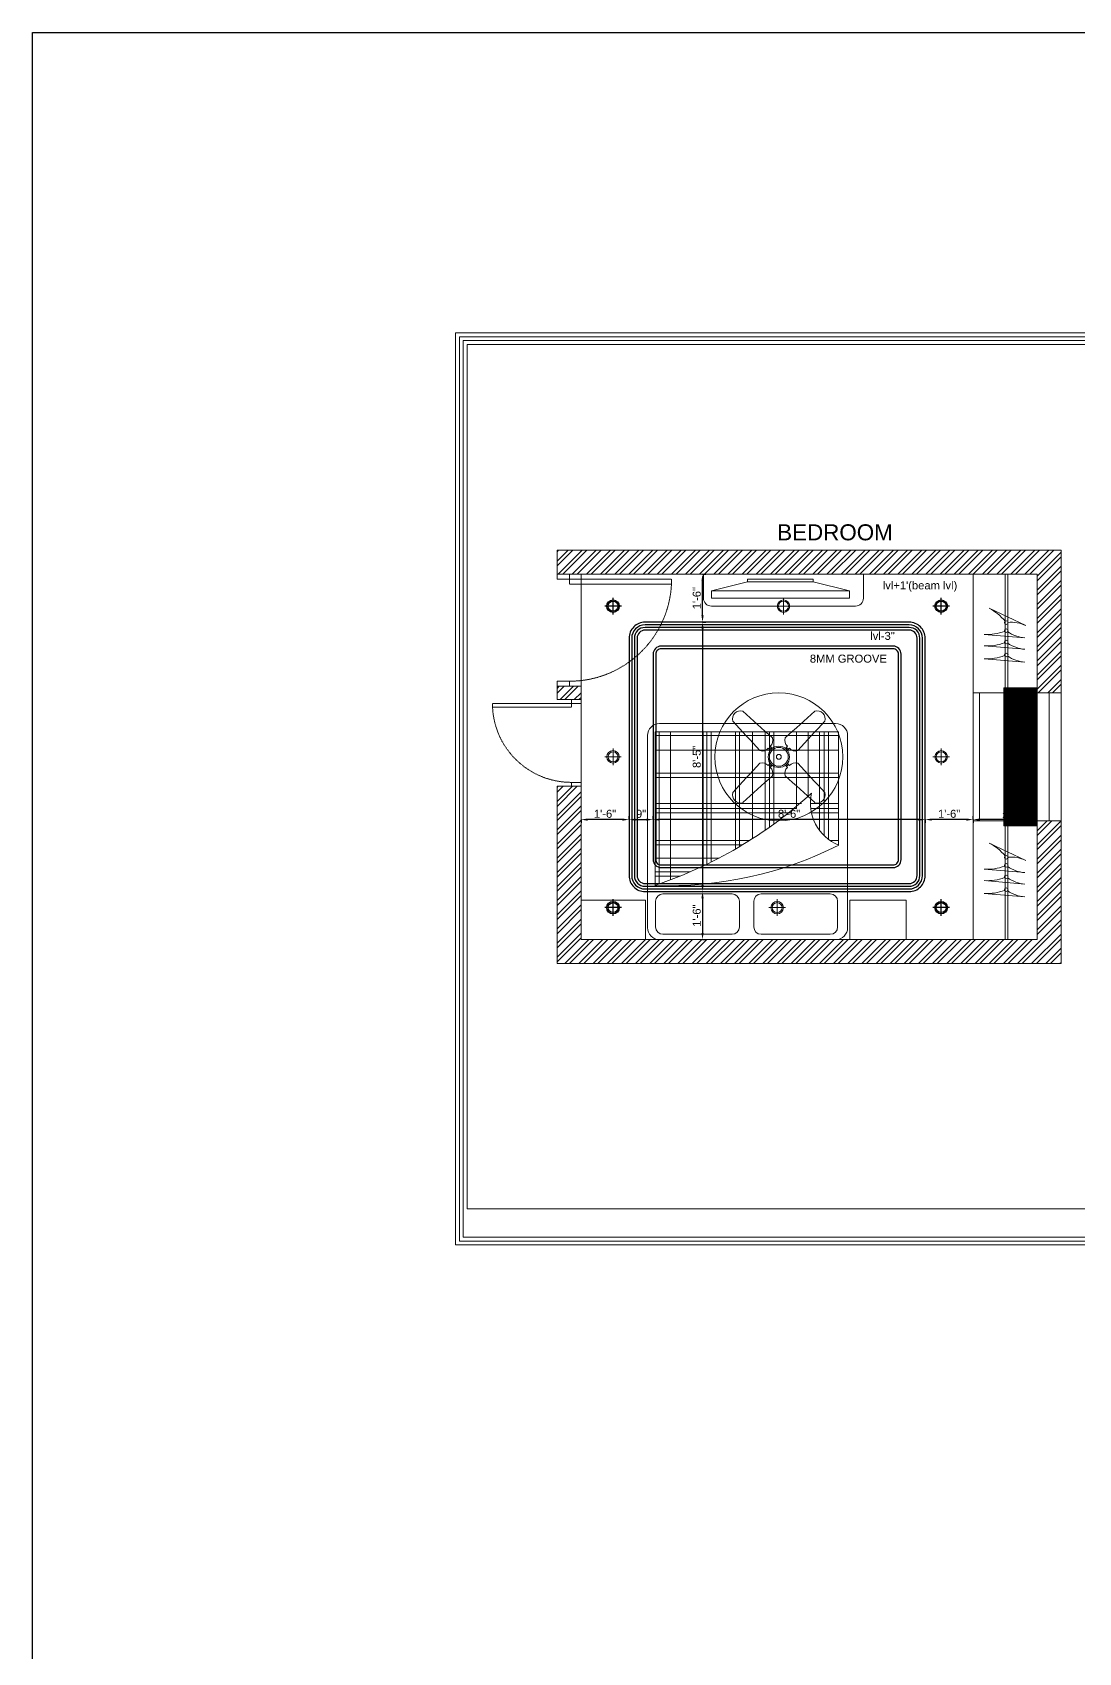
# Model space of a CAD drawing. Header units: inches. Extents: x 213 to 17763, y -4830 to 1802.
# Drawn here: x 10884 to 11276, y -3075 to -2468 of the extents above; entities that cross this region are included whole.
import ezdxf

# ---------------------------------------------------------------- set-up
doc = ezdxf.new("R2010")
doc.units = ezdxf.units.IN
doc.header["$MEASUREMENT"] = 0
for name, pattern in [('ACAD_ISO02W100', [15, 12, -3]), ('AUDIT_D_060311083008-3', [0]), ('DASHED2', [0.375, 0.25, -0.125]), ('HIDDEN', [0.375, 0.25, -0.125])]:
    doc.linetypes.add(name, pattern=pattern)
for name, color, linetype in [('A-Door-Frame', 1, 'Continuous'), ('A-Door-Swing', 8, 'HIDDEN'), ('Edges', 7, 'Continuous'), ('furni', 253, 'Continuous'), ('IEL-HATCH-002', 7, 'Continuous'), ('PDF2_0', 7, 'Continuous'), ('PDF3_Text', 1, 'Continuous')]:
    doc.layers.add(name, color=color, linetype=linetype)
doc.layers.add('Furniture', color=251, linetype='Continuous', lineweight=18)
doc.layers.add('ROD', color=7, linetype='Continuous', lineweight=9)
doc.layers.add('PDF2_MK. KITCHEN ESSENTAILS', color=7, linetype='Continuous', true_color=0x767676)
doc.styles.add('PDF Arial', font='arial.ttf')
doc.styles.get("Standard").update_dxf_attribs({"font": 'arial.ttf'})
doc.dimstyles.new('ISO-25', dxfattribs={"dimtxt": 4.5, "dimasz": 2.5, "dimexe": 1.25, "dimexo": 0.625, "dimtad": 1, "dimdec": 0, "dimlunit": 4, "dimtxsty": 'Standard', "dimcen": 2.5, "dimadec": 0, "dimazin": 0, "dimtfac": 1, "dimtdec": 0, "dimtmove": 0, "dimatfit": 3, "dimfxl": 1, "dimarcsym": 0})

# ---------------------------------------------------------------- blocks, each defined once
blk = doc.blocks.new('34')
at = {"color": 152, "true_color": 0x2776bb}
for p, q in [((4475.6, 1798.91), (4475.6, 1805.12)), ((4478.71, 1802.02), (4472.5, 1802.02))]:
    blk.add_line(p, q, dxfattribs=at)
for radius in [2.34, 1.87]:
    blk.add_circle((4475.6, 1802.02), radius, dxfattribs=at)
blk = doc.blocks.new('4t')
at = {"color": 6, "lineweight": 0}
for p, q in [((4475.64, 1757), (4475.64, 1763.21)), ((4478.74, 1760.1), (4472.53, 1760.1))]:
    blk.add_line(p, q, dxfattribs=at)
for radius in [2.34, 1.87]:
    blk.add_circle((4475.64, 1760.1), radius, dxfattribs=at)
blk = doc.blocks.new('DRYG')
at = {"layer": 'IEL-HATCH-002', "lineweight": 5, "transparency": 33554687}
h = blk.add_hatch(dxfattribs=at)
h.set_pattern_fill('ANSI31', color=9)
h.paths.add_polyline_path([(8088.69, 1479.56), (8081.6, 1479.56), (8081.6, 1479.53), (8081.6, 1421.69), (8088.69, 1421.69)])
h.paths.add_polyline_path([(8081.6, 1479.53), (8078.02, 1479.53), (8077.83, 1479.53), (8077.83, 1421.72), (8078.02, 1421.72), (8081.6, 1421.72)])
h.paths.add_polyline_path([(8091.83, 1479.56), (8088.69, 1479.56), (8088.69, 1421.69), (8091.83, 1421.69)])
h.paths.add_polyline_path([(8090.14, 1462.64), (8090.51, 1462.64), (8090.51, 1456.86), (8090.14, 1456.86)], flags=16)
h.paths.add_polyline_path([(8090.66, 1462.64), (8091.04, 1462.64), (8091.04, 1456.86), (8090.66, 1456.86)], flags=16)
h.paths.add_polyline_path([(8091.19, 1462.64), (8091.57, 1462.64), (8091.57, 1456.86), (8091.19, 1456.86)], flags=16)
h.paths.add_polyline_path([(8090.14, 1456.55), (8090.51, 1456.55), (8090.51, 1450.78), (8090.14, 1450.78)], flags=16)
h.paths.add_polyline_path([(8090.66, 1456.55), (8091.04, 1456.55), (8091.04, 1450.78), (8090.66, 1450.78)], flags=16)
h.paths.add_polyline_path([(8091.19, 1456.55), (8091.57, 1456.55), (8091.57, 1450.78), (8091.19, 1450.78)], flags=16)
h.paths.add_polyline_path([(8090.14, 1462.95), (8090.14, 1468.72), (8090.51, 1468.72), (8090.51, 1462.95)], flags=16)
h.paths.add_polyline_path([(8090.66, 1462.95), (8090.66, 1468.72), (8091.04, 1468.72), (8091.04, 1462.95)], flags=16)
h.paths.add_polyline_path([(8091.19, 1462.95), (8091.19, 1468.72), (8091.57, 1468.72), (8091.57, 1462.95)], flags=16)
h.paths.add_polyline_path([(8090.14, 1450.47), (8090.51, 1450.47), (8090.51, 1444.69), (8090.14, 1444.69)], flags=16)
h.paths.add_polyline_path([(8090.66, 1450.47), (8091.04, 1450.47), (8091.04, 1444.69), (8090.66, 1444.69)], flags=16)
h.paths.add_polyline_path([(8091.19, 1450.47), (8091.57, 1450.47), (8091.57, 1444.69), (8091.19, 1444.69)], flags=16)
h.paths.add_polyline_path([(8090.14, 1469.03), (8090.14, 1474.81), (8090.51, 1474.81), (8090.51, 1469.03)], flags=16)
h.paths.add_polyline_path([(8090.66, 1469.03), (8090.66, 1474.81), (8091.04, 1474.81), (8091.04, 1469.03)], flags=16)
h.paths.add_polyline_path([(8091.19, 1469.03), (8091.19, 1474.81), (8091.57, 1474.81), (8091.57, 1469.03)], flags=16)
h.paths.add_polyline_path([(8090.14, 1444.38), (8090.51, 1444.38), (8090.51, 1438.61), (8090.14, 1438.61)], flags=16)
h.paths.add_polyline_path([(8090.66, 1444.38), (8091.04, 1444.38), (8091.04, 1438.61), (8090.66, 1438.61)], flags=16)
h.paths.add_polyline_path([(8091.19, 1444.38), (8091.57, 1444.38), (8091.57, 1438.61), (8091.19, 1438.61)], flags=16)
h.paths.add_polyline_path([(8090.14, 1438.3), (8090.51, 1438.3), (8090.51, 1432.53), (8090.14, 1432.53)], flags=16)
h.paths.add_polyline_path([(8090.66, 1438.3), (8091.04, 1438.3), (8091.04, 1432.53), (8090.66, 1432.53)], flags=16)
h.paths.add_polyline_path([(8091.19, 1438.3), (8091.57, 1438.3), (8091.57, 1432.53), (8091.19, 1432.53)], flags=16)
h.paths.add_polyline_path([(8090.14, 1432.21), (8090.51, 1432.21), (8090.51, 1426.44), (8090.14, 1426.44)], flags=16)
h.paths.add_polyline_path([(8090.66, 1432.21), (8091.04, 1432.21), (8091.04, 1426.44), (8090.66, 1426.44)], flags=16)
h.paths.add_polyline_path([(8091.19, 1432.21), (8091.57, 1432.21), (8091.57, 1426.44), (8091.19, 1426.44)], flags=16)
at = {"layer": 'Edges', "color": 18, "lineweight": 5, "true_color": 0x000000}
for p, q in [((8077.83, 1479.53), (8077.83, 1479.56)), ((8077.83, 1479.56), (8078.02, 1479.56)), ((8077.83, 1479.53), (8077.83, 1421.72)), ((8077.83, 1479.53), (8078.02, 1479.53)), ((8078.02, 1479.56), (8078.02, 1479.53)), ((8078.02, 1479.56), (8081.6, 1479.56)), ((8078.02, 1479.53), (8081.6, 1479.53)), ((8088.69, 1479.56), (8081.6, 1479.56)), ((8081.6, 1479.56), (8081.6, 1479.53)), ((8081.6, 1479.53), (8081.6, 1421.72)), ((8088.69, 1479.56), (8091.83, 1479.56)), ((8088.69, 1421.69), (8088.69, 1479.56)), ((8090.14, 1474.81), (8090.51, 1474.81)), ((8090.14, 1469.03), (8090.14, 1474.81)), ((8090.51, 1474.81), (8090.51, 1469.03)), ((8090.66, 1474.81), (8091.04, 1474.81)), ((8090.66, 1469.03), (8090.66, 1474.81)), ((8091.04, 1474.81), (8091.04, 1469.03)), ((8091.19, 1474.81), (8091.57, 1474.81)), ((8091.19, 1469.03), (8091.19, 1474.81)), ((8091.57, 1474.81), (8091.57, 1469.03)), ((8091.83, 1479.56), (8091.83, 1421.69)), ((8090.51, 1469.03), (8090.14, 1469.03)), ((8090.14, 1468.72), (8090.51, 1468.72)), ((8090.14, 1462.95), (8090.14, 1468.72)), ((8090.51, 1468.72), (8090.51, 1462.95)), ((8091.04, 1469.03), (8090.66, 1469.03)), ((8090.66, 1468.72), (8091.04, 1468.72)), ((8090.66, 1462.95), (8090.66, 1468.72)), ((8091.04, 1468.72), (8091.04, 1462.95)), ((8091.57, 1469.03), (8091.19, 1469.03)), ((8091.19, 1468.72), (8091.57, 1468.72)), ((8091.19, 1462.95), (8091.19, 1468.72)), ((8091.57, 1468.72), (8091.57, 1462.95)), ((8090.51, 1462.95), (8090.14, 1462.95)), ((8090.14, 1462.64), (8090.51, 1462.64)), ((8090.14, 1456.86), (8090.14, 1462.64)), ((8090.51, 1462.64), (8090.51, 1456.86)), ((8091.04, 1462.95), (8090.66, 1462.95)), ((8090.66, 1462.64), (8091.04, 1462.64)), ((8090.66, 1456.86), (8090.66, 1462.64)), ((8091.04, 1462.64), (8091.04, 1456.86)), ((8091.57, 1462.95), (8091.19, 1462.95)), ((8091.19, 1462.64), (8091.57, 1462.64)), ((8091.19, 1456.86), (8091.19, 1462.64)), ((8091.57, 1462.64), (8091.57, 1456.86)), ((8090.51, 1456.86), (8090.14, 1456.86)), ((8090.14, 1456.55), (8090.51, 1456.55)), ((8090.14, 1450.78), (8090.14, 1456.55)), ((8090.51, 1456.55), (8090.51, 1450.78)), ((8091.04, 1456.86), (8090.66, 1456.86)), ((8090.66, 1456.55), (8091.04, 1456.55)), ((8090.66, 1450.78), (8090.66, 1456.55)), ((8091.04, 1456.55), (8091.04, 1450.78)), ((8091.57, 1456.86), (8091.19, 1456.86)), ((8091.19, 1456.55), (8091.57, 1456.55)), ((8091.19, 1450.78), (8091.19, 1456.55)), ((8091.57, 1456.55), (8091.57, 1450.78)), ((8090.51, 1450.78), (8090.14, 1450.78)), ((8090.14, 1450.47), (8090.51, 1450.47)), ((8090.14, 1444.69), (8090.14, 1450.47)), ((8090.51, 1450.47), (8090.51, 1444.69)), ((8091.04, 1450.78), (8090.66, 1450.78)), ((8090.66, 1450.47), (8091.04, 1450.47)), ((8090.66, 1444.69), (8090.66, 1450.47)), ((8091.04, 1450.47), (8091.04, 1444.69)), ((8091.57, 1450.78), (8091.19, 1450.78)), ((8091.19, 1450.47), (8091.57, 1450.47)), ((8091.19, 1444.69), (8091.19, 1450.47)), ((8091.57, 1450.47), (8091.57, 1444.69)), ((8090.51, 1444.69), (8090.14, 1444.69)), ((8090.14, 1444.38), (8090.51, 1444.38)), ((8090.14, 1438.61), (8090.14, 1444.38)), ((8090.51, 1444.38), (8090.51, 1438.61)), ((8091.04, 1444.69), (8090.66, 1444.69)), ((8090.66, 1444.38), (8091.04, 1444.38)), ((8090.66, 1438.61), (8090.66, 1444.38)), ((8091.04, 1444.38), (8091.04, 1438.61)), ((8091.57, 1444.69), (8091.19, 1444.69)), ((8091.19, 1444.38), (8091.57, 1444.38)), ((8091.19, 1438.61), (8091.19, 1444.38)), ((8091.57, 1444.38), (8091.57, 1438.61)), ((8090.51, 1438.61), (8090.14, 1438.61)), ((8090.14, 1438.3), (8090.51, 1438.3)), ((8090.14, 1432.53), (8090.14, 1438.3)), ((8090.51, 1438.3), (8090.51, 1432.53)), ((8091.04, 1438.61), (8090.66, 1438.61)), ((8090.66, 1438.3), (8091.04, 1438.3)), ((8090.66, 1432.53), (8090.66, 1438.3)), ((8091.04, 1438.3), (8091.04, 1432.53)), ((8091.57, 1438.61), (8091.19, 1438.61)), ((8091.19, 1438.3), (8091.57, 1438.3)), ((8091.19, 1432.53), (8091.19, 1438.3)), ((8091.57, 1438.3), (8091.57, 1432.53)), ((8090.51, 1432.53), (8090.14, 1432.53)), ((8090.14, 1432.21), (8090.51, 1432.21)), ((8090.14, 1426.44), (8090.14, 1432.21)), ((8090.51, 1432.21), (8090.51, 1426.44)), ((8091.04, 1432.53), (8090.66, 1432.53)), ((8090.66, 1432.21), (8091.04, 1432.21)), ((8090.66, 1426.44), (8090.66, 1432.21)), ((8091.04, 1432.21), (8091.04, 1426.44)), ((8091.57, 1432.53), (8091.19, 1432.53)), ((8091.19, 1432.21), (8091.57, 1432.21)), ((8091.19, 1426.44), (8091.19, 1432.21)), ((8091.57, 1432.21), (8091.57, 1426.44)), ((8077.83, 1421.69), (8077.83, 1421.72)), ((8077.83, 1421.72), (8078.02, 1421.72)), ((8078.02, 1421.69), (8077.83, 1421.69)), ((8078.02, 1421.72), (8078.02, 1421.69)), ((8081.6, 1421.72), (8078.02, 1421.72)), ((8078.02, 1421.69), (8081.6, 1421.69)), ((8081.6, 1421.72), (8081.6, 1421.69)), ((8088.69, 1421.69), (8081.6, 1421.69)), ((8088.69, 1421.69), (8091.83, 1421.69)), ((8090.51, 1426.44), (8090.14, 1426.44)), ((8091.04, 1426.44), (8090.66, 1426.44)), ((8091.57, 1426.44), (8091.19, 1426.44))]:
    blk.add_line(p, q, dxfattribs=at)
at = {"layer": 'furni', "color": 18, "lineweight": 5, "true_color": 0x000000}
blk.add_line((8077.83, 1421.69), (8091.83, 1421.69), dxfattribs=at)
blk = doc.blocks.new('3')
at = {"color": 18, "lineweight": 5, "true_color": 0x000000}
for p, q in [((3389, -1076), (3366, -1053)), ((3398, -1045), (3378, -1065)), ((3387, -1033), (3409, -1056)), ((3571, -1033), (3549, -1056)), ((3560, -1045), (3580, -1065)), ((3569, -1076), (3592, -1053)), ((3389, -1215), (3366, -1238)), ((3398, -1246), (3378, -1226)), ((3387, -1258), (3409, -1234)), ((3571, -1258), (3549, -1234)), ((3560, -1246), (3580, -1226)), ((3569, -1215), (3592, -1238))]:
    blk.add_line(p, q, dxfattribs=at)
for radius in [113, 99.1, 26]:
    blk.add_circle((3479, -1145), radius, dxfattribs=at)
for centre, radius, start, end in [((3074, -743), 85, 73.055, 197.3061), ((27553, 26002), 36180, 227.4745, 228.1435), ((-20595, 26002), 36180, 311.8565, 312.5255), ((3884, -743), 85, 342.6939, 106.945), ((-23517, -25390), 36180, 42.2176, 42.8866), ((30474, -25390), 36180, 137.1134, 137.7824), ((3337, -972), 79.4, 309.1111, 19.4903), ((3621, -972), 79.4, 160.5097, 230.8889), ((3304, -1004), 79.4, 250.8708, 321.2501), ((3654, -1004), 79.4, 218.7499, 289.1292), ((-23517, 23099), 36180, 317.1134, 317.7824), ((27553, -28293), 36180, 131.8565, 132.5255), ((3304, -1287), 79.4, 38.7499, 109.1292), ((3337, -1319), 79.4, 340.5097, 50.8889), ((3621, -1319), 79.4, 129.1111, 199.4903), ((-20595, -28293), 36180, 47.4745, 48.1435), ((3654, -1287), 79.4, 70.8708, 141.2501), ((30474, 23099), 36180, 222.2176, 222.8866), ((3074, -1548), 85, 162.6939, 286.945), ((3884, -1548), 85, 253.055, 17.3061)]:
    blk.add_arc(centre, radius, start, end, dxfattribs=at)
blk = doc.blocks.new('*D902')
at = {"color": 0, "linetype": 'ACAD_ISO02W100', "lineweight": -2, "transparency": 16777216}
for p, q in [((11089.19, -2763.07), (11089.19, -2764.32)), ((11107.19, -2763.07), (11107.19, -2761.82))]:
    blk.add_line(p, q, dxfattribs=at)
at = {"color": 0, "linetype": 'AUDIT_D_060311083008-3', "lineweight": -2, "transparency": 16777216}
blk.add_line((11104.69, -2763.07), (11091.69, -2763.07), dxfattribs=at)
at = {"color": 0, "transparency": 16777216}
for points in [[(11091.69, -2762.66), (11091.69, -2763.49), (11089.19, -2763.07)], [(11104.69, -2762.66), (11104.69, -2763.49), (11107.19, -2763.07)]]:
    blk.add_solid(points, dxfattribs=at)
at = {"layer": 'Defpoints', "color": 0, "transparency": 16777216}
for p in [(11089.19, -2763.07), (11089.19, -2763.07), (11107.19, -2763.07)]:
    blk.add_point(p, dxfattribs=at)
at = {"color": 0, "lineweight": 5, "transparency": 16777216, "insert": (11098.19, -2760.92), "char_height": 3, "attachment_point": 5}
blk.add_mtext('1\'-6"', dxfattribs=at)
blk = doc.blocks.new('*D903')
at = {"color": 0, "linetype": 'ACAD_ISO02W100', "lineweight": -2, "transparency": 16777216}
for p, q in [((11116.19, -2763.08), (11116.19, -2764.33)), ((11218.19, -2763.08), (11218.19, -2764.33))]:
    blk.add_line(p, q, dxfattribs=at)
at = {"color": 0, "linetype": 'AUDIT_D_060311083008-3', "lineweight": -2, "transparency": 16777216}
blk.add_line((11215.69, -2763.08), (11118.69, -2763.08), dxfattribs=at)
at = {"color": 0, "transparency": 16777216}
for points in [[(11118.69, -2762.66), (11118.69, -2763.49), (11116.19, -2763.08)], [(11215.69, -2762.66), (11215.69, -2763.49), (11218.19, -2763.08)]]:
    blk.add_solid(points, dxfattribs=at)
at = {"layer": 'Defpoints', "color": 0, "transparency": 16777216}
for p in [(11116.19, -2763.08), (11116.19, -2763.08), (11218.19, -2763.08)]:
    blk.add_point(p, dxfattribs=at)
at = {"color": 0, "lineweight": 5, "transparency": 16777216, "insert": (11167.19, -2760.92), "char_height": 3, "attachment_point": 5}
blk.add_mtext('8\'-6"', dxfattribs=at)
blk = doc.blocks.new('*D904')
at = {"color": 0, "linetype": 'ACAD_ISO02W100', "lineweight": -2, "transparency": 16777216}
for p, q in [((11218.19, -2763.07), (11218.19, -2764.32)), ((11236.19, -2763.07), (11236.19, -2761.82))]:
    blk.add_line(p, q, dxfattribs=at)
at = {"color": 0, "linetype": 'AUDIT_D_060311083008-3', "lineweight": -2, "transparency": 16777216}
blk.add_line((11233.69, -2763.07), (11220.69, -2763.07), dxfattribs=at)
at = {"color": 0, "transparency": 16777216}
for points in [[(11220.69, -2762.66), (11220.69, -2763.49), (11218.19, -2763.07)], [(11233.69, -2762.66), (11233.69, -2763.49), (11236.19, -2763.07)]]:
    blk.add_solid(points, dxfattribs=at)
at = {"layer": 'Defpoints', "color": 0, "transparency": 16777216}
for p in [(11218.19, -2763.07), (11218.19, -2763.07), (11236.19, -2763.07)]:
    blk.add_point(p, dxfattribs=at)
at = {"color": 0, "lineweight": 5, "transparency": 16777216, "insert": (11227.19, -2760.92), "char_height": 3, "attachment_point": 5}
blk.add_mtext('1\'-6"', dxfattribs=at)
blk = doc.blocks.new('*D905')
at = {"color": 0, "linetype": 'ACAD_ISO02W100', "lineweight": -2, "transparency": 16777216}
for p, q in [((11236.19, -2763.07), (11236.19, -2764.32)), ((11260.19, -2763.07), (11260.19, -2761.82))]:
    blk.add_line(p, q, dxfattribs=at)
at = {"color": 0, "linetype": 'AUDIT_D_060311083008-3', "lineweight": -2, "transparency": 16777216}
blk.add_line((11257.69, -2763.07), (11238.69, -2763.07), dxfattribs=at)
at = {"color": 0, "transparency": 16777216}
for points in [[(11238.69, -2762.66), (11238.69, -2763.49), (11236.19, -2763.07)], [(11257.69, -2762.66), (11257.69, -2763.49), (11260.19, -2763.07)]]:
    blk.add_solid(points, dxfattribs=at)
at = {"layer": 'Defpoints', "color": 0, "transparency": 16777216}
for p in [(11236.19, -2762.59), (11236.19, -2763.07), (11260.19, -2763.07)]:
    blk.add_point(p, dxfattribs=at)
at = {"color": 0, "lineweight": 5, "transparency": 16777216, "insert": (11248.19, -2761.45), "char_height": 2, "attachment_point": 5}
blk.add_mtext("2'", dxfattribs=at)
blk = doc.blocks.new('*D906')
at = {"color": 0, "linetype": 'ACAD_ISO02W100', "lineweight": -2, "transparency": 16777216}
for p, q in [((11134.73, -2671.06), (11135.98, -2671.06)), ((11134.73, -2689.06), (11135.98, -2689.06))]:
    blk.add_line(p, q, dxfattribs=at)
at = {"color": 0, "linetype": 'AUDIT_D_060311083008-3', "lineweight": -2, "transparency": 16777216}
blk.add_line((11134.73, -2686.56), (11134.73, -2673.56), dxfattribs=at)
at = {"color": 0, "transparency": 16777216}
for points in [[(11134.31, -2673.56), (11135.15, -2673.56), (11134.73, -2671.06)], [(11134.31, -2686.56), (11135.15, -2686.56), (11134.73, -2689.06)]]:
    blk.add_solid(points, dxfattribs=at)
at = {"layer": 'Defpoints', "color": 0, "transparency": 16777216}
for p in [(11134.73, -2671.06), (11134.73, -2671.06), (11134.73, -2689.06)]:
    blk.add_point(p, dxfattribs=at)
at = {"color": 0, "lineweight": 5, "transparency": 16777216, "insert": (11132.57, -2680.06), "char_height": 3, "attachment_point": 5, "rotation": 90}
blk.add_mtext('1\'-6"', dxfattribs=at)
blk = doc.blocks.new('*D940')
at = {"color": 0, "linetype": 'ACAD_ISO02W100', "lineweight": -2, "transparency": 16777216}
for p, q in [((11134.73, -2689.06), (11135.98, -2689.06)), ((11134.73, -2790.06), (11135.98, -2790.06))]:
    blk.add_line(p, q, dxfattribs=at)
at = {"color": 0, "linetype": 'AUDIT_D_060311083008-3', "lineweight": -2, "transparency": 16777216}
blk.add_line((11134.73, -2691.56), (11134.73, -2787.56), dxfattribs=at)
at = {"color": 0, "transparency": 16777216}
for points in [[(11134.31, -2691.56), (11135.15, -2691.56), (11134.73, -2689.06)], [(11134.31, -2787.56), (11135.15, -2787.56), (11134.73, -2790.06)]]:
    blk.add_solid(points, dxfattribs=at)
at = {"layer": 'Defpoints', "color": 0, "transparency": 16777216}
for p in [(11134.73, -2689.06), (11134.73, -2790.06), (11134.73, -2790.06)]:
    blk.add_point(p, dxfattribs=at)
at = {"color": 0, "lineweight": 5, "transparency": 16777216, "insert": (11132.57, -2739.56), "char_height": 3, "attachment_point": 5, "rotation": 90}
blk.add_mtext('8\'-5"', dxfattribs=at)
blk = doc.blocks.new('*D941')
at = {"color": 0, "linetype": 'ACAD_ISO02W100', "lineweight": -2, "transparency": 16777216}
for p, q in [((11134.73, -2790.06), (11135.98, -2790.06)), ((11134.73, -2808.06), (11135.98, -2808.06))]:
    blk.add_line(p, q, dxfattribs=at)
at = {"color": 0, "linetype": 'AUDIT_D_060311083008-3', "lineweight": -2, "transparency": 16777216}
blk.add_line((11134.73, -2792.56), (11134.73, -2805.56), dxfattribs=at)
at = {"color": 0, "transparency": 16777216}
for points in [[(11134.31, -2792.56), (11135.15, -2792.56), (11134.73, -2790.06)], [(11134.31, -2805.56), (11135.15, -2805.56), (11134.73, -2808.06)]]:
    blk.add_solid(points, dxfattribs=at)
at = {"layer": 'Defpoints', "color": 0, "transparency": 16777216}
for p in [(11134.73, -2790.06), (11134.73, -2808.06), (11134.73, -2808.06)]:
    blk.add_point(p, dxfattribs=at)
at = {"color": 0, "lineweight": 5, "transparency": 16777216, "insert": (11132.57, -2799.06), "char_height": 3, "attachment_point": 5, "rotation": 90}
blk.add_mtext('1\'-6"', dxfattribs=at)
blk = doc.blocks.new('*D969')
at = {"color": 0, "linetype": 'ACAD_ISO02W100', "lineweight": -2, "transparency": 16777216}
for p, q in [((11107.19, -2763.07), (11107.19, -2761.82)), ((11116.19, -2763.07), (11116.19, -2761.82))]:
    blk.add_line(p, q, dxfattribs=at)
at = {"color": 0, "linetype": 'AUDIT_D_060311083008-3', "lineweight": -2, "transparency": 16777216}
blk.add_line((11109.69, -2763.07), (11113.69, -2763.07), dxfattribs=at)
at = {"color": 0, "transparency": 16777216}
for points in [[(11109.69, -2762.66), (11109.69, -2763.49), (11107.19, -2763.07)], [(11113.69, -2762.66), (11113.69, -2763.49), (11116.19, -2763.07)]]:
    blk.add_solid(points, dxfattribs=at)
at = {"layer": 'Defpoints', "color": 0, "transparency": 16777216}
for p in [(11107.19, -2763.07), (11116.19, -2763.07), (11116.19, -2763.08)]:
    blk.add_point(p, dxfattribs=at)
at = {"color": 0, "transparency": 16777216, "insert": (11111.69, -2760.92), "char_height": 3, "attachment_point": 5}
blk.add_mtext('9"', dxfattribs=at)

msp = doc.modelspace()

# ---------------------------------------------------------------- hatches: boundary and pattern name
at = {"layer": 'IEL-HATCH-002', "lineweight": 5, "transparency": 33554687}
h = msp.add_hatch(dxfattribs=at)
h.set_pattern_fill('ANSI32', color=1, scale=10)
h.set_pattern_definition([(45, (6861.5553, -2191.3916), (-2.6516504, 2.6516504), []), (45, (6863.323, -2191.3916), (-2.6516504, 2.6516504), [])])
h.paths.add_polyline_path([(11269.19, -2662.06), (11089.19, -2662.06), (11080.19, -2662.06), (11080.19, -2671.06), (11260.19, -2671.06), (11260.19, -2715.56), (11269.19, -2715.56)])
h.paths.add_polyline_path([(11269.19, -2763.56), (11260.19, -2763.56), (11260.19, -2765.4), (11260.19, -2765.43), (11260.19, -2808.06), (11089.19, -2808.06), (11089.19, -2750.56), (11085.58, -2750.56), (11080.19, -2750.56), (11080.19, -2817.06), (11260.19, -2817.06), (11269.19, -2817.06), (11269.19, -2808.06)])
h.paths.add_polyline_path([(11089.19, -2713.06), (11080.19, -2713.06), (11080.19, -2718.06), (11089.19, -2718.06)])

# ---------------------------------------------------------------- linework, layer by layer
at = {"color": 0, "lineweight": 5}
for p, q in [((11080.19, -2671.06), (11260.19, -2671.06)), ((11080.19, -2718.06), (11080.19, -2713.06))]:
    msp.add_line(p, q, dxfattribs=at)
at = {"color": 9, "lineweight": 5, "true_color": 0xc7c8ca}
for p, q in [((11135.06, -2671.06), (11135.06, -2680.06)), ((11195.06, -2680.06), (11195.06, -2671.06)), ((11248.19, -2671.06), (11248.19, -2715.56)), ((11249.19, -2671.06), (11249.19, -2715.56)), ((11151.65, -2673.93), (11151.65, -2672.93)), ((11151.65, -2672.93), (11176.26, -2672.93)), ((11176.26, -2673.93), (11176.26, -2672.93)), ((11138.06, -2683.06), (11192.06, -2683.06)), ((11260.19, -2715.56), (11236.19, -2715.56)), ((11238.56, -2763.56), (11238.56, -2715.56)), ((11114.14, -2803.56), (11114.14, -2731.56)), ((11185.68, -2730.23), (11116.93, -2730.23)), ((11116.93, -2730.23), (11116.93, -2787.76)), ((11185.68, -2731.6), (11116.93, -2731.6)), ((11118.43, -2730.23), (11118.43, -2787.22)), ((11118.64, -2727.06), (11184.64, -2727.06)), ((11122.68, -2730.23), (11122.68, -2785.69)), ((11134.97, -2730.23), (11134.97, -2780.47)), ((11136.34, -2730.23), (11136.34, -2779.82)), ((11137.98, -2730.23), (11137.98, -2779.01)), ((11147.15, -2730.23), (11147.15, -2774.07)), ((11148.65, -2730.23), (11148.65, -2773.18)), ((11153.44, -2730.23), (11153.44, -2770.22)), ((11158.23, -2730.23), (11158.23, -2767.02)), ((11159.88, -2730.23), (11159.88, -2765.87)), ((11161.52, -2730.23), (11161.52, -2764.69)), ((11170, -2730.23), (11170, -2758.85)), ((11174.38, -2730.23), (11174.38, -2754.44)), ((11178.63, -2730.23), (11178.63, -2767.12)), ((11180.27, -2730.23), (11180.27, -2768.98)), ((11181.91, -2730.23), (11181.91, -2770.4)), ((11185.68, -2772.73), (11185.68, -2730.23)), ((11189.14, -2731.56), (11189.14, -2803.56)), ((11185.68, -2737.08), (11116.93, -2737.08)), ((11185.68, -2745.7), (11116.93, -2745.7)), ((11185.68, -2747.34), (11116.93, -2747.34)), ((11171.83, -2757.07), (11116.93, -2757.07)), ((11185.68, -2757.07), (11175.16, -2757.07)), ((11170.01, -2758.85), (11116.93, -2758.85)), ((11168.27, -2760.49), (11116.93, -2760.49)), ((11185.68, -2758.85), (11175.28, -2758.85)), ((11185.68, -2760.49), (11175.56, -2760.49)), ((11260.19, -2763.56), (11236.19, -2763.56)), ((11248.19, -2763.56), (11248.19, -2808.06)), ((11249.19, -2763.56), (11249.19, -2808.06)), ((11152.38, -2770.9), (11116.93, -2770.9)), ((11149.73, -2772.54), (11116.93, -2772.54)), ((11185.68, -2770.9), (11182.61, -2770.9)), ((11185.68, -2772.54), (11185.65, -2772.54)), ((11140.99, -2777.47), (11116.93, -2777.47)), ((11130.12, -2782.67), (11116.93, -2782.67)), ((11126.2, -2784.32), (11116.93, -2784.32)), ((11113.36, -2793.21), (11089.19, -2793.21)), ((11089.19, -2793.21), (11089.19, -2808.06)), ((11113.36, -2808.06), (11113.36, -2793.21)), ((11145.79, -2790.96), (11119.88, -2790.96)), ((11182.62, -2790.96), (11156.7, -2790.96)), ((11189.93, -2808.06), (11189.93, -2793.21)), ((11189.93, -2793.21), (11211.09, -2793.21)), ((11211.09, -2793.21), (11211.09, -2808.06)), ((11117.14, -2793.69), (11117.14, -2803.33)), ((11148.53, -2803.33), (11148.53, -2793.69)), ((11153.96, -2793.69), (11153.96, -2803.33)), ((11185.36, -2803.33), (11185.36, -2793.69)), ((11089.19, -2808.06), (11113.36, -2808.06)), ((11184.64, -2808.06), (11118.64, -2808.06)), ((11119.88, -2806.07), (11145.79, -2806.07)), ((11156.7, -2806.07), (11182.62, -2806.07)), ((11211.09, -2808.06), (11189.93, -2808.06))]:
    msp.add_line(p, q, dxfattribs=at)
at = {"lineweight": 5, "ltscale": 7}
for p, q in [((11151.65, -2673.93), (11138.06, -2677.38)), ((11176.26, -2673.93), (11189.85, -2677.38))]:
    msp.add_line(p, q, dxfattribs=at)
at = {"lineweight": 5}
msp.add_line((11176.26, -2673.93), (11151.65, -2673.93), dxfattribs=at)
msp.add_lwpolyline([(10883.5, -2468), (15562, -2468), (15562, -4830), (10883.5, -4830)], close=True)
msp.add_lwpolyline([(11236.19, -2671.06), (11089.19, -2671.06), (11089.19, -2808.06), (11236.19, -2808.06)], close=True, dxfattribs=at)
at = {"lineweight": 5, "ltscale": 7}
msp.add_lwpolyline([(11138.06, -2677.38), (11189.85, -2677.38), (11189.85, -2680.06), (11138.06, -2680.06)], close=True, dxfattribs=at)
msp.add_lwpolyline([(11212.19, -2689.06), (11113.19, -2689.06, 0.414214), (11107.19, -2695.06), (11107.19, -2784.06, 0.414214), (11113.19, -2790.06), (11212.19, -2790.06, 0.414214), (11218.19, -2784.06), (11218.19, -2695.06, 0.414214)], format="xyb", close=True)
at = {"color": 41, "true_color": 0xf4ee51}
for points in [[(11212.19, -2690.06), (11113.19, -2690.06, 0.414214), (11108.19, -2695.06), (11108.19, -2784.06, 0.414214), (11113.19, -2789.06), (11212.19, -2789.06, 0.414214), (11217.19, -2784.06), (11217.19, -2695.06, 0.414214)], [(11212.19, -2691.06), (11113.19, -2691.06, 0.414214), (11109.19, -2695.06), (11109.19, -2784.06, 0.414214), (11113.19, -2788.06), (11212.19, -2788.06, 0.414214), (11216.19, -2784.06), (11216.19, -2695.06, 0.414214)], [(11212.19, -2692.06), (11113.19, -2692.06, 0.414214), (11110.19, -2695.06), (11110.19, -2784.06, 0.414214), (11113.19, -2787.06), (11212.19, -2787.06, 0.414214), (11215.19, -2784.06), (11215.19, -2695.06, 0.414214)]]:
    msp.add_lwpolyline(points, format="xyb", close=True, dxfattribs=at)
at = {"color": 252, "true_color": 0x939598}
for points in [[(11206.19, -2698.06), (11119.19, -2698.06, 0.414214), (11116.19, -2701.06), (11116.19, -2778.06, 0.414214), (11119.19, -2781.06), (11206.19, -2781.06, 0.414214), (11209.19, -2778.06), (11209.19, -2701.06, 0.414214)], [(11206.19, -2699.06), (11119.19, -2699.06, 0.414214), (11117.19, -2701.06), (11117.19, -2778.06, 0.414214), (11119.19, -2780.06), (11206.19, -2780.06, 0.414214), (11208.19, -2778.06), (11208.19, -2701.06, 0.414214)]]:
    msp.add_lwpolyline(points, format="xyb", close=True, dxfattribs=at)
at = {"color": 250, "lineweight": 5}
msp.add_circle((11163.33, -2739.56), 24, dxfattribs=at)
at = {"color": 9, "lineweight": 5, "true_color": 0xc7c8ca}
for centre, radius, start, end in [((11138.06, -2680.06), 3, 180, 270), ((11192.06, -2680.06), 3, 270, 0), ((11118.64, -2731.56), 4.5, 90, 180), ((11184.64, -2731.56), 4.5, 0, 90), ((11064.8, -2632.25), 163.99, 288.51704, 312.48311), ((11192.17, -2756.83), 17.01, 167.64436, 248.21267), ((11122.06, -2646.55), 141.3, 267.9004, 296.84044), ((11119.88, -2793.69), 2.74, 90, 180), ((11145.79, -2793.69), 2.74, 0, 90), ((11156.7, -2793.69), 2.74, 90, 180), ((11182.62, -2793.69), 2.74, 0, 90), ((11118.64, -2803.56), 4.5, 180, 270), ((11119.88, -2803.33), 2.74, 180, 270), ((11145.79, -2803.33), 2.74, 270, 0), ((11156.7, -2803.33), 2.74, 180, 270), ((11182.62, -2803.33), 2.74, 270, 0), ((11184.64, -2803.56), 4.5, 270, 0)]:
    msp.add_arc(centre, radius, start, end, dxfattribs=at)
at = {"layer": 'A-Door-Frame', "lineweight": 5}
for p, q in [((11080.19, -2671.06), (11084.86, -2671.06)), ((11080.19, -2713.06), (11084.86, -2713.06)), ((11089.19, -2718.06), (11085.58, -2718.06)), ((11089.19, -2750.56), (11085.58, -2750.56))]:
    msp.add_line(p, q, dxfattribs=at)
for points in [[(11080.19, -2671.06), (11080.19, -2672.93), (11084.86, -2672.93), (11084.86, -2671.06)], [(11080.19, -2713.06), (11080.19, -2711.2), (11084.86, -2711.2), (11084.86, -2713.06)], [(11089.19, -2718.06), (11089.19, -2719.51), (11085.58, -2719.51), (11085.58, -2718.06)], [(11089.19, -2750.56), (11089.19, -2749.12), (11085.58, -2749.12), (11085.58, -2750.56)]]:
    msp.add_lwpolyline(points, dxfattribs=at)
at = {"layer": 'A-Door-Swing', "linetype": 'DASHED2', "lineweight": 5}
for points in [[(11084.86, -2672.93), (11123.13, -2672.93), (11123.13, -2674.8), (11084.86, -2674.8)], [(11085.58, -2719.51), (11055.97, -2719.51), (11055.97, -2720.95), (11085.58, -2720.95)]]:
    msp.add_lwpolyline(points, close=True, dxfattribs=at)
for centre, radius, start, end in [((11084.86, -2672.93), 38.27, 270, 0), ((11085.58, -2719.51), 29.61, 180, 270)]:
    msp.add_arc(centre, radius, start, end, dxfattribs=at)
at = {"layer": 'Furniture', "color": 133, "lineweight": 5, "true_color": 0x84cdcc}
for p, q in [((11255.96, -2690.36), (11242.15, -2683.87)), ((11255.55, -2694.95), (11240.34, -2693.66)), ((11255.55, -2699.23), (11240.34, -2697.94)), ((11255.55, -2704.05), (11240.34, -2702.77)), ((11255.96, -2778.36), (11242.15, -2771.87)), ((11255.55, -2782.95), (11240.34, -2781.66)), ((11255.55, -2787.23), (11240.34, -2785.94)), ((11255.55, -2792.05), (11240.34, -2790.77))]:
    msp.add_line(p, q, dxfattribs=at)
for centre in [(11248.59, -2689.22), (11248.59, -2692.26), (11248.59, -2696.54), (11248.59, -2701.36), (11248.59, -2777.22), (11248.59, -2780.26), (11248.59, -2784.54), (11248.59, -2789.36)]:
    msp.add_circle(centre, 0.673, dxfattribs=at)
for centre, radius, start, end in [((11233.79, -2700.51), 18.62, 39.39837, 63.30971), ((11250.33, -2702.3), 13.19, 64.75145, 94.65126), ((11241.42, -2675.08), 18.62, 266.69029, 290.60163), ((11256.64, -2681.8), 13.19, 235.34874, 265.24855), ((11241.42, -2679.36), 18.62, 266.69029, 290.60163), ((11241.42, -2684.18), 18.62, 266.69029, 290.60163), ((11256.64, -2686.08), 13.19, 235.34874, 265.24855), ((11256.64, -2690.91), 13.19, 235.34874, 265.24855), ((11233.79, -2788.51), 18.62, 39.39837, 63.30971), ((11241.42, -2763.08), 18.62, 266.69029, 290.60163), ((11256.64, -2769.8), 13.19, 235.34874, 265.24855), ((11250.33, -2790.3), 13.19, 64.75145, 94.65126), ((11241.42, -2767.36), 18.62, 266.69029, 290.60163), ((11256.64, -2774.08), 13.19, 235.34874, 265.24855), ((11241.42, -2772.18), 18.62, 266.69029, 290.60163), ((11256.64, -2778.91), 13.19, 235.34874, 265.24855)]:
    msp.add_arc(centre, radius, start, end, dxfattribs=at)
at = {"layer": 'PDF2_0', "lineweight": 5}
msp.add_lwpolyline([(11436.61, -2922.49), (11042.13, -2922.49), (11042.13, -2580.63), (11524.26, -2580.63), (11524.26, -2834.83, -0.414214)], format="xyb", close=True, dxfattribs=at)
for points in [[(11436.61, -2921.04), (11043.58, -2921.04), (11043.58, -2582.08), (11522.82, -2582.08), (11522.82, -2834.83, -0.414214), (11436.61, -2921.04)], [(11436.61, -2919.58), (11045.04, -2919.58), (11045.04, -2583.54), (11521.35, -2583.54), (11521.35, -2834.83, -0.414214), (11436.61, -2919.58)]]:
    msp.add_lwpolyline(points, format="xyb", dxfattribs=at)
msp.add_lwpolyline([(11046.5, -2585), (11439.39, -2585), (11439.39, -2908.92), (11046.5, -2908.92)], close=True, dxfattribs=at)
at = {"layer": 'PDF2_MK. KITCHEN ESSENTAILS', "lineweight": 5}
msp.add_lwpolyline([(11046.5, -2908.92), (11439.39, -2908.92), (11439.39, -2585), (11046.5, -2585)], close=True, dxfattribs=at)
at = {"layer": 'ROD', "color": 0, "lineweight": 5}
for p, q in [((11080.19, -2662.06), (11080.19, -2671.06)), ((11089.19, -2662.06), (11080.19, -2662.06)), ((11269.19, -2662.06), (11089.19, -2662.06)), ((11269.19, -2662.06), (11269.19, -2808.06)), ((11260.19, -2808.06), (11260.19, -2671.06)), ((11080.19, -2713.06), (11089.19, -2713.06)), ((11080.19, -2718.06), (11089.19, -2718.06)), ((11080.19, -2718.06), (11089.19, -2718.06)), ((11080.19, -2817.06), (11080.19, -2750.56)), ((11260.19, -2808.06), (11089.19, -2808.06)), ((11269.19, -2808.06), (11269.19, -2817.06)), ((11080.19, -2817.06), (11260.19, -2817.06)), ((11269.19, -2817.06), (11260.19, -2817.06))]:
    msp.add_line(p, q, dxfattribs=at)
at = {"layer": 'ROD', "color": 9, "lineweight": 5, "true_color": 0xc7c8ca}
for p, q in [((11236.19, -2715.56), (11236.19, -2671.06)), ((11080.19, -2713.06), (11089.19, -2713.06)), ((11089.19, -2718.06), (11089.19, -2713.06)), ((11260.19, -2715.56), (11260.19, -2763.56)), ((11089.19, -2750.56), (11080.19, -2750.56)), ((11089.19, -2808.06), (11089.19, -2750.56)), ((11236.19, -2808.06), (11236.19, -2763.56))]:
    msp.add_line(p, q, dxfattribs=at)
at = {"layer": 'ROD', "color": 5, "lineweight": 5}
for p, q in [((11269.19, -2715.56), (11260.19, -2715.56)), ((11264.69, -2763.56), (11264.69, -2715.56)), ((11269.19, -2763.56), (11269.19, -2715.56)), ((11260.19, -2763.56), (11269.19, -2763.56))]:
    msp.add_line(p, q, dxfattribs=at)

# ---------------------------------------------------------------- block references
at = {"lineweight": 5}
for name, p in [('34', (6625.59, -4485.08)), ('4t', (6689.42, -4443.17)), ('34', (6748.59, -4485.08)), ('4t', (6625.55, -4499.67)), ('4t', (6748.55, -4499.67)), ('34', (6625.59, -4598.08)), ('4t', (6687.05, -4556.17)), ('34', (6748.59, -4598.08))]:
    msp.add_blockref(name, p, dxfattribs=at)
at = {"lineweight": 5, "xscale": 0.03546819263372884, "yscale": 0.03546819263372884, "zscale": 0.03546819263372884}
msp.add_blockref('3', (11039.94, -2698.94), dxfattribs=at)
at = {"layer": 'furni', "color": 18, "lineweight": 5, "true_color": 0x000000, "xscale": -0.8937484743814937, "yscale": 0.8937484743814937, "zscale": 0.8937484743814937}
msp.add_blockref('DRYG', (18479.74, -4036.06), dxfattribs=at)

# ---------------------------------------------------------------- texts
at = {"layer": 'PDF3_Text', "lineweight": 5, "style": 'PDF Arial'}
for s, width, gutter_width, heights, insert, char_height, attachment_point in [('BEDROOM', 114.7518, 49.21, [0], (11162.74, -2658.47), 6, 7), ("lvl+1'(beam lvl)", 114.7518, 49.21, [0], (11202.31, -2677.67), 3, 7), ('lvl-3"', 114.7518, 49.21, [0], (11197.62, -2695.76), 3, 7), ('8MM GROOVE', 36.0927, 949.34, [1.61], (11203.84, -2704.28), 3, 9)]:
    msp.add_mtext_dynamic_manual_height_columns(s, width=width, gutter_width=gutter_width, heights=heights, dxfattribs=dict(at, insert=insert, char_height=char_height, attachment_point=attachment_point))

# ---------------------------------------------------------------- dimensions: what is measured, and where the dimension line sits
at = {"lineweight": 5}
for base, p1, p2, picture, middle in [((11134.73, -2671.06), (11134.73, -2689.06), (11134.73, -2671.06), '*D906', (11132.57, -2680.06)), ((11134.73, -2790.06), (11134.73, -2689.06), (11134.73, -2790.06), '*D940', (11132.57, -2739.56)), ((11134.73, -2808.06), (11134.73, -2790.06), (11134.73, -2808.06), '*D941', (11132.57, -2799.06))]:
    dim = msp.add_linear_dim(base=base, p1=p1, p2=p2, angle=90, dimstyle='ISO-25', override={"dimtxt": 3, "dimtmove": 1, "dimfxl": 2, "dimfxlon": 1, "dimarcsym": 2}, dxfattribs=at)
    dim.commit()
    dim.dimension.update_dxf_attribs({"geometry": picture, "text_midpoint": middle})
for base, p1, p2, override, picture, middle in [((11089.19, -2763.07), (11107.19, -2763.07), (11089.19, -2763.07), {"dimtxt": 3, "dimtmove": 1, "dimfxl": 2, "dimfxlon": 1, "dimarcsym": 2}, '*D902', (11098.19, -2760.92)), ((11116.19, -2763.08), (11218.19, -2763.08), (11116.19, -2763.08), {"dimtxt": 3, "dimtmove": 1, "dimfxl": 2, "dimfxlon": 1, "dimarcsym": 2}, '*D903', (11167.19, -2760.92)), ((11218.19, -2763.07), (11236.19, -2763.07), (11218.19, -2763.07), {"dimtxt": 3, "dimtmove": 1, "dimfxl": 2, "dimfxlon": 1, "dimarcsym": 2}, '*D904', (11227.19, -2760.92)), ((11236.19, -2763.07), (11260.19, -2763.07), (11236.19, -2762.59), {"dimtxt": 2, "dimtmove": 1, "dimfxl": 2, "dimfxlon": 1, "dimarcsym": 2}, '*D905', (11248.19, -2761.45))]:
    dim = msp.add_linear_dim(base=base, p1=p1, p2=p2, dimstyle='ISO-25', override=override, dxfattribs=at)
    dim.commit()
    dim.dimension.update_dxf_attribs({"geometry": picture, "text_midpoint": middle})
dim = msp.add_linear_dim(base=(11116.19, -2763.07), p1=(11107.19, -2763.07), p2=(11116.19, -2763.08), dimstyle='ISO-25', override={"dimtxt": 3, "dimtmove": 1, "dimfxl": 2, "dimfxlon": 1, "dimarcsym": 2})
dim.commit()
dim.dimension.update_dxf_attribs({"geometry": '*D969', "text_midpoint": (11111.69, -2760.92)})

doc.saveas('drawing.dxf')
